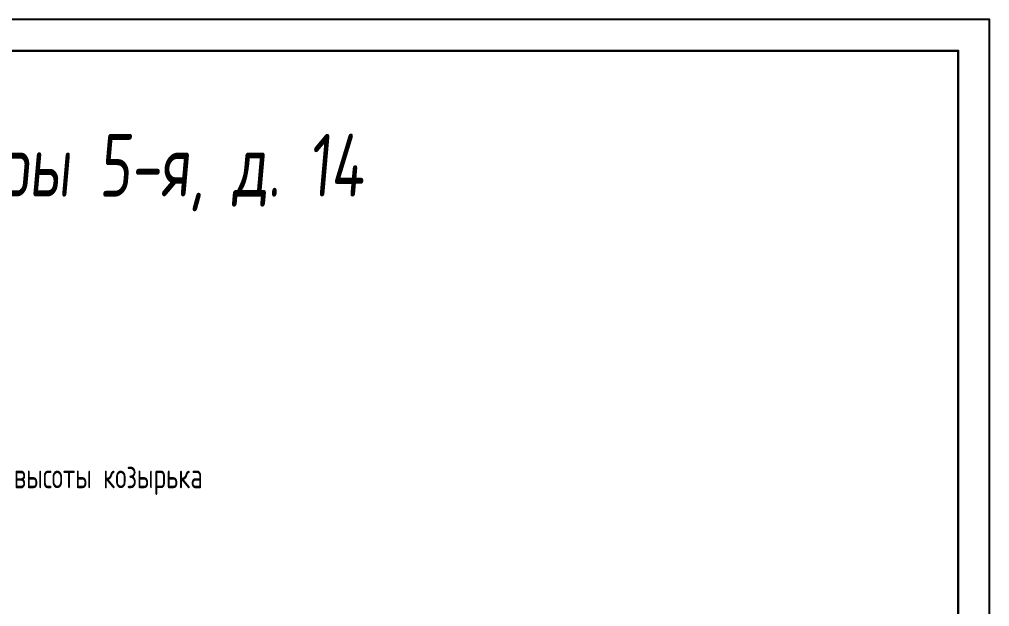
# Model space of a CAD drawing. Header units: millimetres. Extents: x -241391 to 8718866, y 0 to 143518.
# Drawn here: x -173145 to -157691, y 131660 to 141008 of the extents above; entities that cross this region are included whole.
import ezdxf
from ezdxf.enums import TextEntityAlignment as Align

# ---------------------------------------------------------------- set-up
doc = ezdxf.new("R2010")
doc.units = ezdxf.units.MM
doc.header["$MEASUREMENT"] = 0
doc.layers.add('_RAMKA', color=7, linetype='Continuous')
doc.layers.add('ПРИМЕЧАНИЕ', color=7, linetype='Continuous')
doc.layers.add('АР_Текст', color=250, linetype='Continuous', lineweight=5)
doc.styles.add('ISOCPEUR', font='isocpeur.ttf', dxfattribs={"width": 0.7})
doc.styles.add('ГОСТ 2.304', font='isocpeur.ttf', dxfattribs={"width": 0.7})

msp = doc.modelspace()

# ---------------------------------------------------------------- linework, layer by layer
at = {"layer": '_RAMKA', "color": 0}
msp.add_lwpolyline([(-241391.3, 81826.5), (-157691.3, 81826.5), (-157691.3, 141008.3), (-241391.3, 141008.3)], close=True, dxfattribs=at)
at = {"layer": '_RAMKA', "color": 0, "lineweight": 30}
msp.add_lwpolyline([(-239391.3, 82326.5), (-158191.3, 82326.5), (-158191.3, 140508.3), (-239391.3, 140508.3)], close=True, dxfattribs=at)

# ---------------------------------------------------------------- texts
at = {"layer": 'АР_Текст', "ltscale": 75, "style": 'ISOCPEUR', "oblique": 5, "width": 0.7}
msp.add_text('Капитальный ремонт здания "ГБОУ Школа № 429 "Соколиная гора", расположенного по адресу: г.Москва, ул. Соколиной горы 5-я, д. 14', height=1000, dxfattribs=at).set_placement((-198201.2, 138647.7), align=Align.MIDDLE)
at = {"layer": 'ПРИМЕЧАНИЕ', "insert": (-177637.7, 133435.2), "char_height": 500, "attachment_point": 7, "style": 'ГОСТ 2.304'}
msp.add_mtext('Фрагмент \\P{\\H0.8x;Габаритный размеры и высоты козырька}', dxfattribs=at)

doc.saveas('drawing.dxf')
